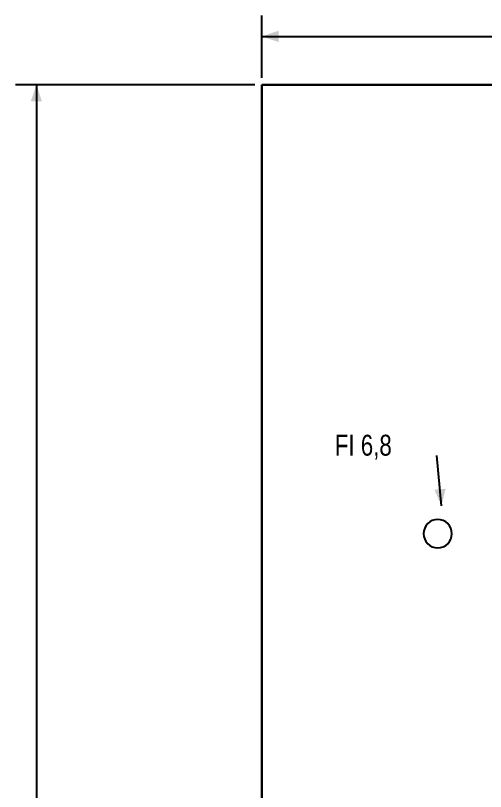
# Model space of a CAD drawing. Header units: millimetres. Extents: x -235 to 540, y -175 to 360.
# Drawn here: x -234 to -121.4, y 5.8 to 191.6 of the extents above; entities that cross this region are included whole.
import ezdxf

# ---------------------------------------------------------------- set-up
doc = ezdxf.new("R2010")
doc.units = ezdxf.units.MM
doc.layers.get('0').update_dxf_attribs({"color": 1, "linetype": 'CONTINUOUS'})
doc.layers.add('BEM', color=1, linetype='CONTINUOUS')

# ---------------------------------------------------------------- blocks, each defined once
blk = doc.blocks.new('round_6_8_0_1_0_')
at = {"color": 2, "linetype": 'CONTINUOUS'}
for start, end in [(90, -90), (-90, 90)]:
    blk.add_arc((0, 0), 3.4, start, end, dxfattribs=at)

msp = doc.modelspace()

# ---------------------------------------------------------------- linework, layer by layer
at = {"color": 2, "linetype": 'CONTINUOUS'}
for p, q in [((-175, 175), (175, 175)), ((-175, -175), (-175, 175)), ((175, 175), (-175, 175)), ((-175, 175), (-175, -175)), ((-175, 175, -20), (175, 175, -20)), ((-175, -175, -20), (-175, 175, -20)), ((-175, 175, -20), (-175, 175))]:
    msp.add_line(p, q, dxfattribs=at)
at = {"layer": 'BEM', "color": 1, "linetype": 'CONTINUOUS'}
for p, q in [((-175, 176.67), (-175, 191.56)), ((-175, 186.56), (0, 186.56)), ((-176.67, 175), (-234.04, 175)), ((-229.04, 175), (-229.04, 0)), ((-131.93, 74.15), (-133.02, 86.19))]:
    msp.add_line(p, q, dxfattribs=at)
for points in [[(-175, 186.56), (-171, 187.9), (-171, 185.22)], [(-229.04, 175), (-227.7, 171), (-230.38, 171)], [(-131.93, 74.15), (-133.62, 78.02), (-130.95, 78.26)]]:
    msp.add_solid(points, dxfattribs=at)

# ---------------------------------------------------------------- block references
msp.add_blockref('round_6_8_0_1_0_', (-132.83, 67.5))

# ---------------------------------------------------------------- texts
at = {"layer": 'BEM', "color": 1, "linetype": 'CONTINUOUS', "width": 0.8}
msp.add_text('FI 6,8', height=5, dxfattribs=at).set_placement((-157.52, 86.19))

doc.saveas('drawing.dxf')
